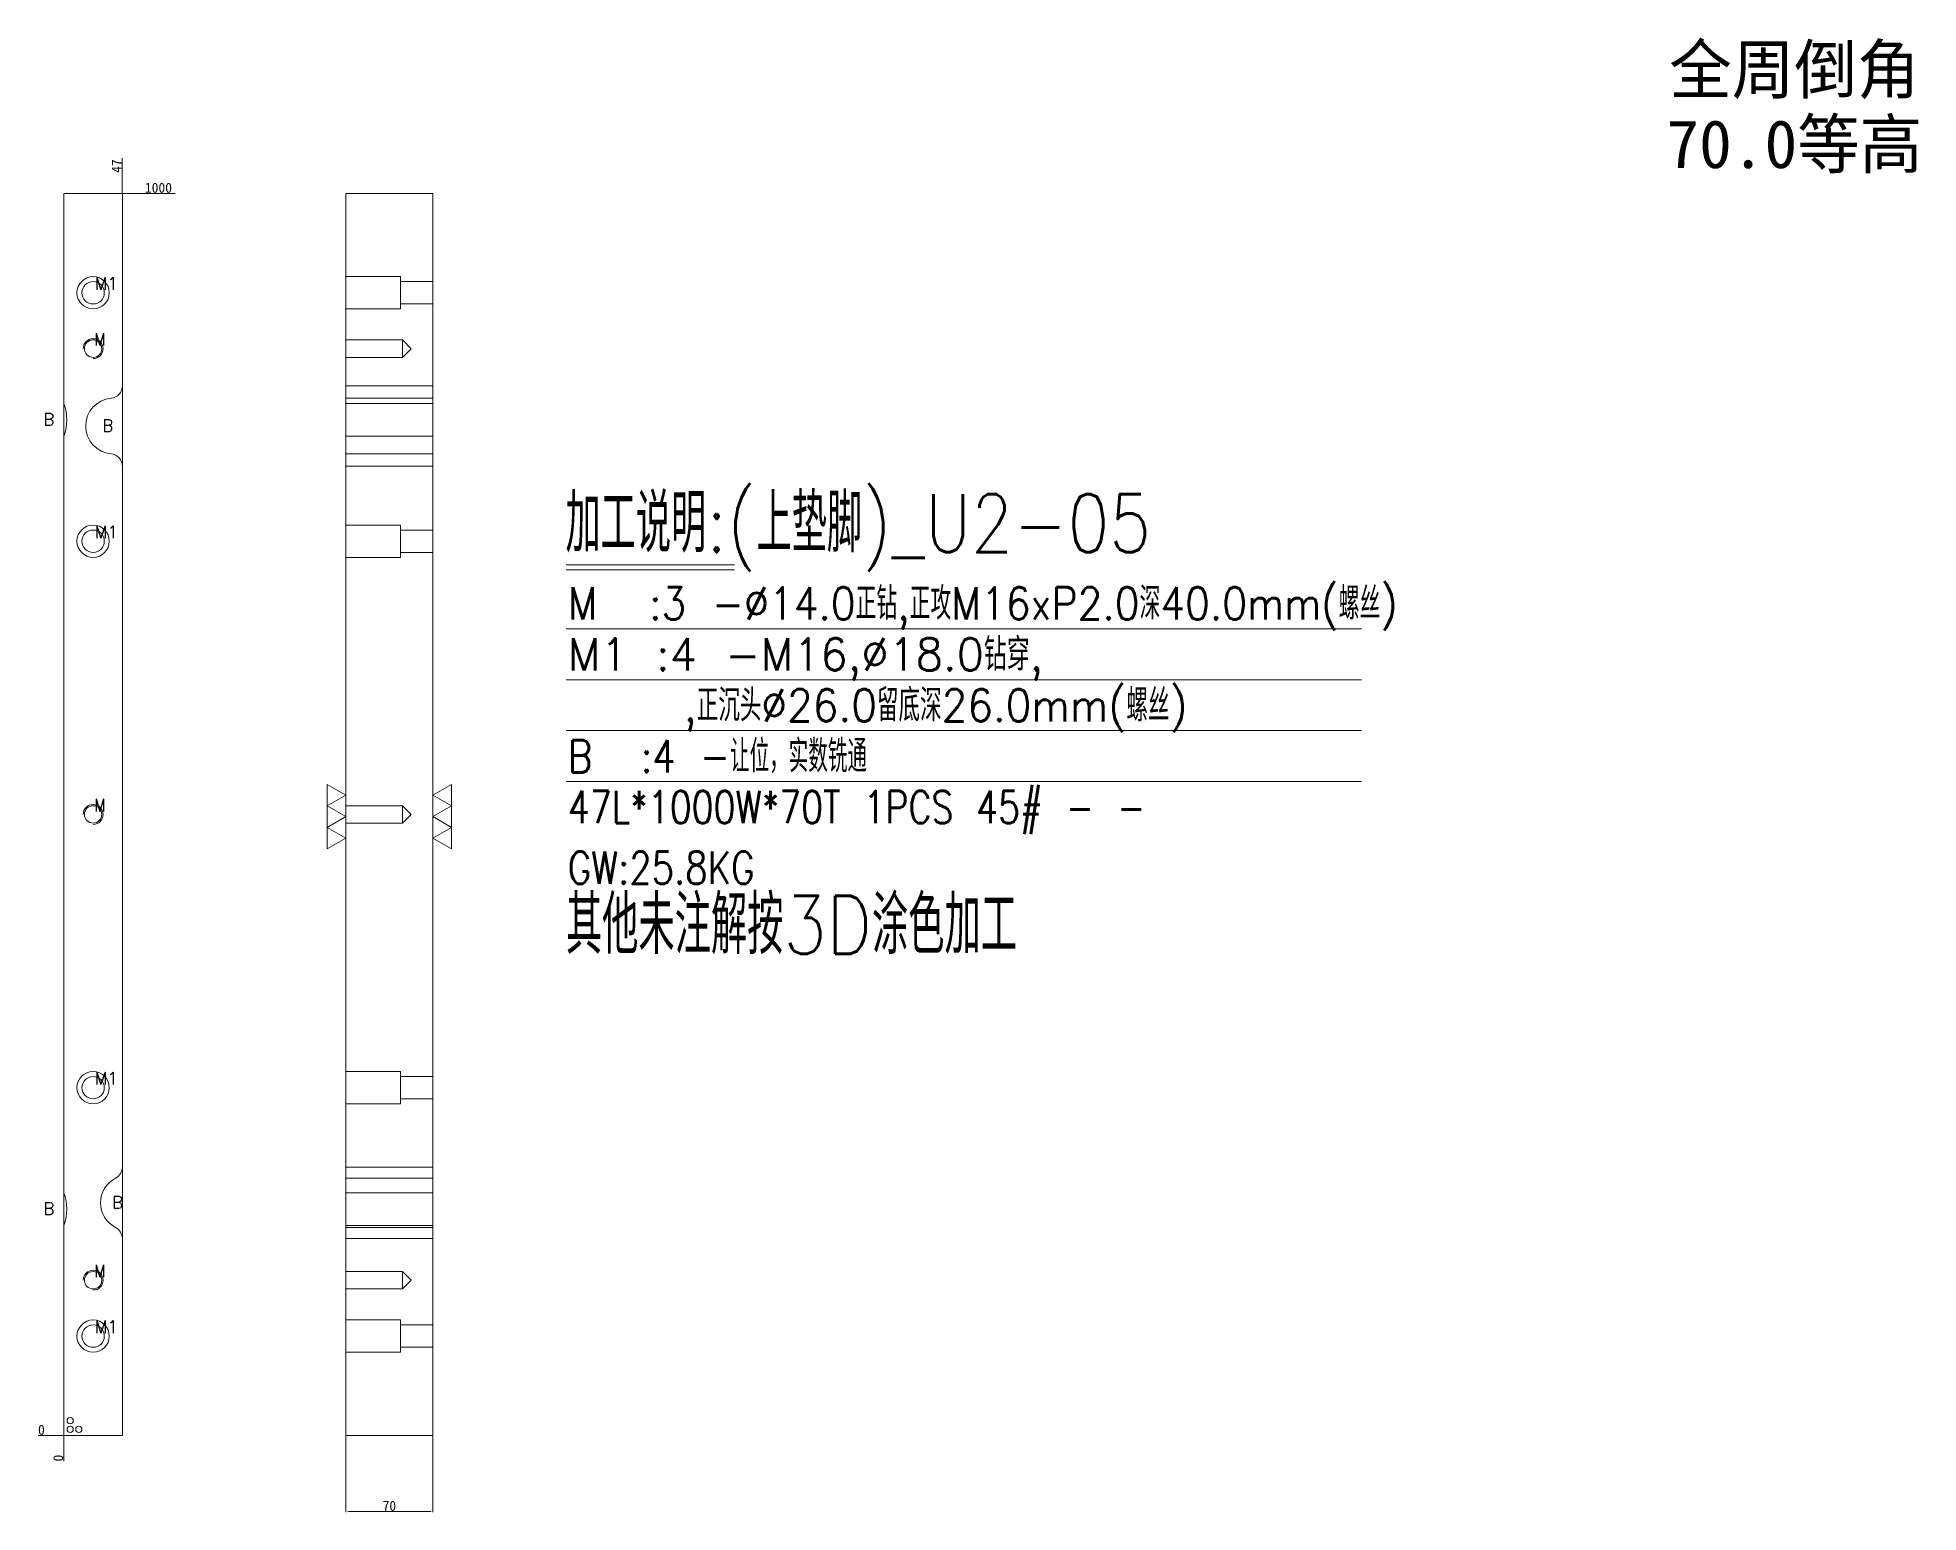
# Model space of a CAD drawing. Header units: millimetres. Extents: x 20710 to 22224, y 77069 to 78256.
import ezdxf
from ezdxf.enums import TextEntityAlignment as Align

# ---------------------------------------------------------------- set-up
doc = ezdxf.new("R2010")
doc.units = ezdxf.units.MM
doc.linetypes.add('DASHED', pattern=[0])
doc.linetypes.add('HIDDEN', pattern=[0])
doc.layers.add('dim', color=4, linetype='Continuous')
doc.layers.add('U2', color=7, linetype='Continuous')
doc.styles.add('_PUG_ERP', font='txt')
doc.styles.add('chinesef_fs', font='txt.shx', dxfattribs={"bigfont": 'gbcbig.shx'})
doc.dimstyles.new('_PUG_ERP', dxfattribs={"dimtxt": 8, "dimasz": 1.5, "dimexe": 0.5, "dimexo": 0.5, "dimgap": 0.5, "dimtad": 1, "dimtxsty": '_PUG_ERP', "dimblk": 'CLOSEDBLANK', "dimcen": 0, "dimclrd": 4, "dimclre": 4, "dimclrt": 3, "dimazin": 3, "dimtfac": 1, "dimtmove": 0, "dimatfit": 3, "dimldrblk": 'CLOSEDBLANK', "dimlwd": 9, "dimlwe": 9})

# ---------------------------------------------------------------- blocks, each defined once
blk = doc.blocks.new('*D733')
at = {"layer": 'Defpoints', "color": 0}
for p in [(20778, 78131), (20793, 78131), (20731, 77131)]:
    blk.add_point(p, dxfattribs=at)
at = {"layer": 'dim', "color": 4, "lineweight": 9}
blk.add_line((20778.5, 78131), (20820.6, 78131), dxfattribs=at)
at = {"layer": 'dim', "color": 3, "lineweight": 13, "insert": (20807.1, 78135.5), "char_height": 8, "attachment_point": 5, "style": '_PUG_ERP'}
blk.add_mtext('1000', dxfattribs=at)
blk = doc.blocks.new('_ClosedBlank')
blk = doc.blocks.new('*D734')
at = {"layer": 'Defpoints', "color": 0}
for p in [(20716, 77131), (20731, 77131), (20731, 77131)]:
    blk.add_point(p, dxfattribs=at)
at = {"layer": 'dim', "color": 4, "lineweight": 9}
blk.add_line((20730.5, 77131), (20710.2, 77131), dxfattribs=at)
at = {"layer": 'dim', "color": 3, "lineweight": 13, "insert": (20712.9, 77135.5), "char_height": 8, "attachment_point": 5, "style": '_PUG_ERP'}
blk.add_mtext('0', dxfattribs=at)
blk = doc.blocks.new('*D735')
at = {"layer": 'Defpoints', "color": 0}
for p in [(20731, 77131), (20731, 77131), (20731, 77116)]:
    blk.add_point(p, dxfattribs=at)
at = {"layer": 'dim', "color": 4, "lineweight": 9}
blk.add_line((20731, 77130.5), (20731, 77110.2), dxfattribs=at)
at = {"layer": 'dim', "color": 3, "lineweight": 13, "insert": (20726.5, 77112.8), "char_height": 8, "attachment_point": 5, "rotation": 90, "style": '_PUG_ERP'}
blk.add_mtext('0', dxfattribs=at)
blk = doc.blocks.new('*D736')
at = {"layer": 'Defpoints', "color": 0}
for p in [(20778, 78146), (20778, 78131), (20731, 77131)]:
    blk.add_point(p, dxfattribs=at)
at = {"layer": 'dim', "color": 4, "lineweight": 9}
for p, q in [((20778, 78143), (20778, 78159.5)), ((20778, 78140), (20778, 78143)), ((20778, 78131.5), (20778, 78140))]:
    blk.add_line(p, q, dxfattribs=at)
at = {"layer": 'dim', "color": 3, "lineweight": 13, "insert": (20773.5, 78153), "char_height": 8, "attachment_point": 5, "rotation": 90, "style": '_PUG_ERP'}
blk.add_mtext('47', dxfattribs=at)
blk = doc.blocks.new('*D737')
at = {"layer": 'Defpoints', "color": 0}
for p in [(20958, 77131), (21028, 77131), (21028, 77069.8)]:
    blk.add_point(p, dxfattribs=at)
at = {"layer": 'dim', "color": 4, "lineweight": 9}
for p, q in [((20958, 77130.5), (20958, 77069.3)), ((21028, 77130.5), (21028, 77069.3)), ((20959.5, 77069.8), (21026.5, 77069.8))]:
    blk.add_line(p, q, dxfattribs=at)
at = {"layer": 'dim', "color": 3, "lineweight": 13, "insert": (20993, 77074.3), "char_height": 8, "attachment_point": 5, "style": '_PUG_ERP'}
blk.add_mtext('70', dxfattribs=at)

msp = doc.modelspace()

# ---------------------------------------------------------------- linework, layer by layer
at = {"layer": 'dim', "color": 8, "linetype": 'Continuous', "lineweight": 18}
for p, q in [((21135.276, 77831.892), (21270.902, 77831.892)), ((21135.276, 77827.992), (21270.902, 77827.992)), ((21135.276, 77780.492), (21775.5, 77780.492)), ((21135.276, 77739.492), (21775.5, 77739.492)), ((21135.276, 77698.492), (21775.5, 77698.492)), ((21135.276, 77657.492), (21775.5, 77657.492))]:
    msp.add_line(p, q, dxfattribs=at)
at = {"layer": 'dim', "lineweight": 13}
for points in [[(20943.031, 77655.216), (20958.031, 77646.556), (20943.031, 77637.895), (20958.031, 77629.235), (20943.031, 77620.575), (20958.031, 77611.915), (20943.031, 77603.254), (20943.031, 77655.216)], [(21043.031, 77603.254), (21028.031, 77611.915), (21043.031, 77620.575), (21028.031, 77629.235), (21043.031, 77637.895), (21028.031, 77646.556), (21043.031, 77655.216), (21043.031, 77603.254)]]:
    msp.add_lwpolyline(points, close=True, dxfattribs=at)
for centre in [(20736.031, 77143), (20736.031, 77136), (20743.031, 77136)]:
    msp.add_circle(centre, 2.5, dxfattribs=at)
at = {"layer": 'U2', "color": 135, "linetype": 'Continuous', "lineweight": 18}
for p, q in [((20731.031, 78131), (20778.031, 78131)), ((20731.031, 77961.841), (20731.031, 78131)), ((20778.031, 78131), (20778.031, 77976.061)), ((20958.031, 78131), (20958.031, 77976.061)), ((20958.031, 78131), (21028.031, 78131)), ((21028.031, 77976.061), (21028.031, 78131)), ((20958.031, 77966.104), (20958.031, 77976.061)), ((21028.031, 77976.061), (21028.031, 77966.104)), ((20958.031, 77966.104), (20958.031, 77921.296)), ((21028.031, 77921.296), (21028.031, 77966.104)), ((20731.031, 77326.441), (20731.031, 77935.559)), ((20778.031, 77911.339), (20778.031, 77347.131)), ((20958.031, 77911.339), (20958.031, 77921.296)), ((20958.031, 77911.339), (20958.031, 77347.131)), ((21028.031, 77921.296), (21028.031, 77911.339)), ((21028.031, 77347.131), (21028.031, 77911.339)), ((20958.031, 77338.26), (20958.031, 77347.131)), ((20958.031, 77338.26), (20958.031, 77298.34)), ((21028.031, 77347.131), (21028.031, 77338.26)), ((21028.031, 77338.26), (21028.031, 77298.34)), ((20731.031, 77131), (20731.031, 77300.159)), ((20778.031, 77289.469), (20778.031, 77131)), ((20958.031, 77289.469), (20958.031, 77298.34)), ((20958.031, 77289.469), (20958.031, 77131)), ((21028.031, 77298.34), (21028.031, 77289.469)), ((21028.031, 77131), (21028.031, 77289.469)), ((20778.031, 77131), (20731.031, 77131)), ((20958.031, 77131), (21028.031, 77131))]:
    msp.add_line(p, q, dxfattribs=at)
at = {"layer": 'U2', "color": 31, "linetype": 'DASHED', "lineweight": 13, "ltscale": 0.485288}
for p, q in [((21002.031, 78064), (20958.031, 78064)), ((21002.031, 78064), (21002.031, 78038)), ((21028.031, 78060.003), (21002.031, 78060.003)), ((20958.031, 78038), (21002.031, 78038)), ((21002.031, 78041.996), (21028.031, 78041.996)), ((20958.031, 77961.841), (21028.031, 77961.841)), ((20958.031, 77935.559), (21028.031, 77935.559)), ((21002.031, 77864), (20958.031, 77864)), ((21002.031, 77864), (21002.031, 77838)), ((21028.031, 77860.003), (21002.031, 77860.003)), ((20958.031, 77838), (21002.031, 77838)), ((21002.031, 77841.996), (21028.031, 77841.996)), ((21002.031, 77424), (20958.031, 77424)), ((21002.031, 77424), (21002.031, 77398)), ((21028.031, 77420.003), (21002.031, 77420.003)), ((20958.031, 77398), (21002.031, 77398)), ((21002.031, 77401.996), (21028.031, 77401.996)), ((20958.031, 77326.441), (21028.031, 77326.441)), ((20958.031, 77300.159), (21028.031, 77300.159)), ((21002.031, 77224), (20958.031, 77224)), ((21002.031, 77224), (21002.031, 77198)), ((21028.031, 77220.003), (21002.031, 77220.003)), ((20958.031, 77198), (21002.031, 77198)), ((21002.031, 77201.996), (21028.031, 77201.996))]:
    msp.add_line(p, q, dxfattribs=at)
at = {"layer": 'U2', "color": 5, "linetype": 'DASHED', "lineweight": 13, "ltscale": 0.485288}
for p, q in [((21003.611, 78013.003), (20958.031, 78013.003)), ((20958.031, 77998.997), (21003.611, 77998.997)), ((21010.614, 78006), (21003.611, 78013.003)), ((21003.611, 78013.003), (21003.611, 77998.997)), ((21003.611, 77998.997), (21010.614, 78006)), ((21003.611, 77638.003), (20958.031, 77638.003)), ((21010.614, 77631), (21003.611, 77638.003)), ((21003.611, 77638.003), (21003.611, 77623.997)), ((20958.031, 77623.997), (21003.611, 77623.997)), ((21003.611, 77623.997), (21010.614, 77631)), ((21003.611, 77263.003), (20958.031, 77263.003)), ((21010.614, 77256), (21003.611, 77263.003)), ((21003.611, 77263.003), (21003.611, 77248.997)), ((20958.031, 77248.997), (21003.611, 77248.997)), ((21003.611, 77248.997), (21010.614, 77256))]:
    msp.add_line(p, q, dxfattribs=at)
at = {"layer": 'U2', "color": 155, "linetype": 'Continuous', "lineweight": 18}
for p, q in [((20958.031, 77976.061), (21028.031, 77976.061)), ((21028.031, 77966.104), (20958.031, 77966.104)), ((20958.031, 77921.296), (21028.031, 77921.296)), ((21028.031, 77911.339), (20958.031, 77911.339)), ((20958.031, 77347.131), (21028.031, 77347.131)), ((21028.031, 77338.26), (20958.031, 77338.26)), ((20958.031, 77298.34), (21028.031, 77298.34)), ((21028.031, 77289.469), (20958.031, 77289.469))]:
    msp.add_line(p, q, dxfattribs=at)
at = {"layer": 'U2', "color": 8, "linetype": 'HIDDEN', "lineweight": 18, "ltscale": 0.5}
msp.add_lwpolyline([(20731.031, 78131), (20731.031, 77131), (20778.031, 77131), (20778.031, 78131)], close=True, dxfattribs=at)
at = {"layer": 'U2', "color": 42, "linetype": 'Continuous', "lineweight": 18}
for centre, radius in [((20754.531, 78051), 13), ((20754.531, 78051), 9.004), ((20754.531, 78006), 7.003), ((20754.531, 77851), 13), ((20754.531, 77851), 9.004), ((20754.531, 77631), 7.003), ((20754.531, 77411), 13), ((20754.531, 77411), 9.004), ((20754.531, 77256), 7.003), ((20754.531, 77211), 13), ((20754.531, 77211), 9.004)]:
    msp.add_circle(centre, radius, dxfattribs=at)
at = {"layer": 'U2', "color": 42, "linetype": 'Continuous', "lineweight": 13}
for centre in [(20754.531, 78006), (20754.531, 77631), (20754.531, 77256)]:
    msp.add_arc(centre, 8, 270, 180, dxfattribs=at)
at = {"layer": 'U2', "color": 31, "linetype": 'Continuous', "lineweight": 18}
for centre, radius, start, end in [((20768.031, 77976.061), 10, 275.296635, 0), ((20693.781, 77948.7), 39.5, 340.567541, 19.432459), ((20771.031, 77943.7), 22.5, 95.296635, 264.703365), ((20768.031, 77911.339), 10, 0, 84.703365), ((20783.031, 77318.3), 22.5, 117.486712, 242.513288), ((20768.031, 77347.131), 10, 297.486712, 0), ((20693.781, 77313.3), 39.5, 340.567541, 19.432459), ((20768.031, 77289.469), 10, 0, 62.513288)]:
    msp.add_arc(centre, radius, start, end, dxfattribs=at)

# ---------------------------------------------------------------- texts
at = {"layer": 'dim'}
for s, p in [('全周倒角', (22123.928, 78231.651)), ('70.0等高', (22123.928, 78171.651))]:
    msp.add_text(s, height=38.7205, dxfattribs=at).set_placement(p, align=Align.MIDDLE)
at = {"layer": 'dim', "color": 4, "lineweight": 13, "style": 'chinesef_fs'}
for s, height, width, p in [('M1', 10, 0.9957, (20755.724, 78053.493)), ('M', 10, 0.8408, (20755.624, 78008.443)), ('B', 10, 0.9609, (20714.556, 77944.043)), ('B', 10, 0.9609, (20761.992, 77939.043)), ('加工说明:(上垫脚)_U2-05', 46.8, 0.8409, (21134.718, 77842.075)), ('M1', 10, 0.9957, (20755.724, 77853.493)), ('M  :3 -%%c14.0正钻,正攻M16xP2.0深40.0mm(螺丝)', 26, 0.8947, (21136.654, 77787.883)), ('M1 :4 -M16,%%c18.0钻穿,', 26, 0.9834, (21136.654, 77746.883)), ('    ,正沉头%%c26.0留底深26.0mm(螺丝)', 26, 0.9271, (21136.654, 77705.883)), ('B  :4 -让位，实数铣通', 26, 0.8407, (21136.654, 77664.883)), ('47L*1000W*70T 1PCS 45# - - ', 26, 0.7916, (21136.654, 77623.883)), ('M', 10, 0.8408, (20755.624, 77633.443)), ('GW:25.8KG ', 26, 0.8074, (21136.654, 77575.083)), ('M1', 10, 0.9957, (20755.724, 77413.493)), ('B', 10, 0.9609, (20714.556, 77308.643)), ('B', 10, 0.9609, (20769.838, 77313.643)), ('M', 10, 0.8408, (20755.624, 77258.443)), ('M1', 10, 0.9957, (20755.724, 77213.493))]:
    msp.add_text(s, height=height, dxfattribs=dict(at, width=width)).set_placement(p)
at = {"layer": 'dim', "color": 21, "lineweight": 13, "style": 'chinesef_fs', "width": 0.8663}
msp.add_text('其他未注解按3D涂色加工', height=46.8, dxfattribs=at).set_placement((21135.073, 77518.675))

# ---------------------------------------------------------------- dimensions: what is measured, and where the dimension line sits
at = {"layer": 'dim', "lineweight": 13}
for feature_location, offset, dtype, origin, picture, middle in [((20778.031, 78131), (0, 15), 1, (20731.031, 77131), '*D736', (20773.531, 78152.976)), ((20778.031, 78131), (15, 0), 0, (20731.031, 77131), '*D733', (20807.055, 78135.5)), ((20731.031079429, 77131), (-15, 0), 0, (20731.031079429, 77131), '*D734', (20712.864412763, 77135.5)), ((20731.031079429, 77131), (0, -15), 1, (20731.031079429, 77131), '*D735', (20726.531079429, 77112.833333333))]:
    dim = msp.add_ordinate_dim(feature_location=feature_location, offset=offset, dtype=dtype, origin=origin, dimstyle='_PUG_ERP', dxfattribs=at)
    dim.commit()
    dim.dimension.update_dxf_attribs({"geometry": picture, "text_midpoint": middle})
dim = msp.add_linear_dim(base=(21028.031, 77069.815), p1=(20958.031, 77131), p2=(21028.031, 77131), dimstyle='_PUG_ERP', dxfattribs=at)
dim.commit()
dim.dimension.update_dxf_attribs({"geometry": '*D737', "text_midpoint": (20993.031, 77074.315)})

doc.saveas('drawing.dxf')
